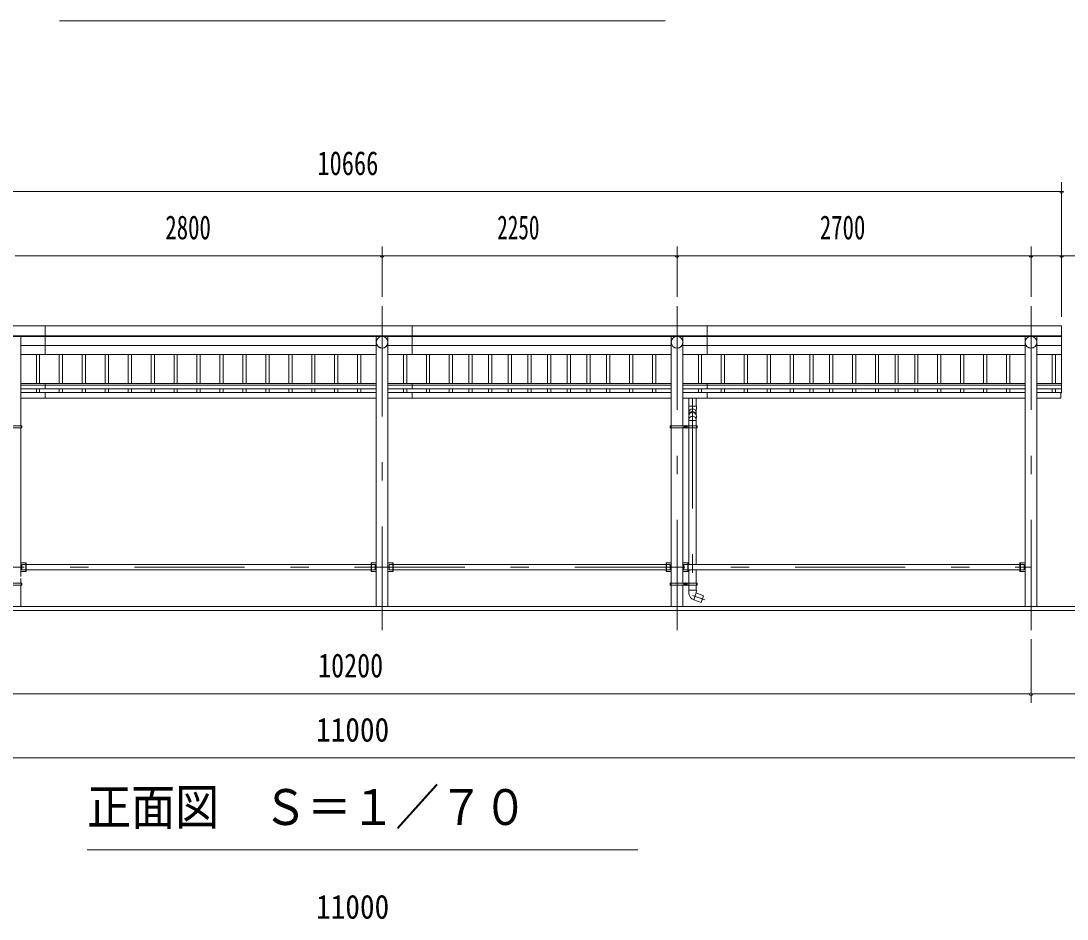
# Model space of a CAD drawing. Units: millimetres, scale not verified. Extents: x -31502 to 31507, y -14700 to 14700.
# Drawn here: x -4629 to 3352, y 774 to 7623 of the extents above; entities that cross this region are included whole.
import ezdxf
from ezdxf.enums import TextEntityAlignment as Align

# ---------------------------------------------------------------- set-up
doc = ezdxf.new("R2010")
doc.units = ezdxf.units.MM
doc.header["$LTSCALE"] = 70
doc.linetypes.add('USER3', pattern=[24, 12, -5, 2, -5])
for name, color, linetype, lineweight in [('0-2_1-07BOLD', 7, 'Continuous', 18), ('0-3_1-27CENTER', 3, 'USER3', 18), ('0-4_1-47THIN', 4, 'Continuous', 18), ('0-5_1-57DIM', 3, 'Continuous', 18)]:
    doc.layers.add(name, color=color, linetype=linetype, lineweight=lineweight)
doc.styles.add('ＭＳ ゴシック', font='')
doc.styles.get('ＭＳ ゴシック').set_extended_font_data('MS Gothic')

msp = doc.modelspace()

# ---------------------------------------------------------------- linework, layer by layer
at = {"layer": '0-2_1-07BOLD'}
for p, q in [((-4443.25, 5296.54), (-4443.25, 5078.35)), ((-1643.26, 5078.35), (-1643.26, 5296.54)), ((606.75, 5078.35), (606.75, 5296.54)), ((-7356.25, 5221.4), (3309.74, 5221.4)), ((3309.75, 5217.32), (-7356.25, 5217.32)), ((-4628.7, 5217.32), (-4628.7, 4535.54)), ((-1917.81, 3157.54), (-1917.81, 5217.32)), ((-1828.7, 5217.32), (-1828.7, 3157.54)), ((332.19, 4535.54), (332.19, 5217.32)), ((421.3, 5217.32), (421.3, 4535.54)), ((3032.2, 3157.54), (3032.2, 5217.32)), ((3121.29, 5217.32), (3121.29, 3157.54)), ((-1917.8, 5147.84), (-4628.7, 5147.84)), ((332.19, 5147.84), (-1828.71, 5147.84)), ((3032.19, 5147.84), (421.29, 5147.84)), ((3121.29, 5147.84), (3309.74, 5147.84)), ((-4628.7, 5078.35), (-1917.8, 5078.35)), ((-1828.71, 5078.35), (332.19, 5078.35)), ((421.29, 5078.35), (3032.19, 5078.35)), ((3309.74, 5078.35), (3121.29, 5078.35)), ((-1917.8, 4856.73), (-4628.7, 4856.73)), ((-4628.7, 4846.3), (-1917.8, 4846.3)), ((-1917.8, 4816.69), (-4628.7, 4816.69)), ((-4628.7, 4790.36), (-1917.8, 4790.36)), ((-4443.25, 4856.73), (-4443.25, 4816.69)), ((-4443.25, 4790.36), (-4443.25, 4745.36)), ((332.19, 4856.73), (-1828.71, 4856.73)), ((-1828.71, 4846.3), (332.19, 4846.3)), ((332.19, 4816.69), (-1828.71, 4816.69)), ((-1828.71, 4790.36), (332.19, 4790.36)), ((-1643.26, 4816.69), (-1643.26, 4856.73)), ((-1643.26, 4745.36), (-1643.26, 4790.36)), ((3032.19, 4856.73), (421.29, 4856.73)), ((421.29, 4846.3), (3032.19, 4846.3)), ((3032.19, 4816.69), (421.29, 4816.69)), ((421.29, 4790.36), (3032.19, 4790.36)), ((606.75, 4816.69), (606.75, 4856.73)), ((606.75, 4745.36), (606.75, 4790.36)), ((3309.74, 4856.73), (3121.29, 4856.73)), ((3121.29, 4846.3), (3309.74, 4846.3)), ((3309.74, 4816.69), (3121.29, 4816.69)), ((3121.29, 4790.36), (3304.74, 4790.36)), ((-1917.8, 4745.36), (-4628.7, 4745.36)), ((332.19, 4745.36), (-1828.71, 4745.36)), ((3032.19, 4745.36), (421.29, 4745.36)), ((467.26, 4745.36), (467.26, 4685.74)), ((522.26, 4685.74), (522.26, 4745.36)), ((467.26, 4576.09), (522.26, 4576.09)), ((-4628.7, 3386.14), (-4628.7, 4517.54)), ((-4627.12, 4535.54), (-4627.12, 4519.54)), ((-4621.02, 4527.54), (-4627.12, 4527.54)), ((330.61, 4527.54), (324.51, 4527.54)), ((330.61, 4519.54), (330.61, 4535.54)), ((332.19, 3386.14), (332.19, 4517.54)), ((332.21, 4519.54), (332.21, 3335.54)), ((421.3, 3386.14), (421.3, 4517.54)), ((421.31, 4519.54), (421.31, 3335.54)), ((422.91, 4535.54), (422.91, 4519.54)), ((465.66, 4535.54), (465.66, 4519.54)), ((467.26, 4519.54), (467.26, 3478.89)), ((522.26, 3478.89), (522.26, 4519.54)), ((523.86, 4519.54), (523.86, 4535.54)), ((529.96, 4527.54), (523.86, 4527.54)), ((-4591.91, 3436.19), (-4620.76, 3436.19)), ((-4620.75, 3478.89), (-4620.75, 3436.19)), ((-4591.91, 3424.54), (-4591.91, 3490.54)), ((-4591.91, 3490.54), (-4591.91, 3424.54)), ((-4588.72, 3424.54), (-4588.72, 3490.54)), ((-4588.7, 3478.89), (-1957.81, 3478.89)), ((-1957.81, 3436.19), (-4588.7, 3436.19)), ((-1954.61, 3490.54), (-1954.61, 3424.54)), ((-1954.61, 3478.89), (-1925.76, 3478.89)), ((-1791.91, 3490.54), (-1791.91, 3424.54)), ((292.19, 3478.89), (-1788.71, 3478.89)), ((-1788.71, 3436.19), (292.19, 3436.19)), ((292.21, 3424.54), (292.21, 3490.54)), ((295.4, 3490.54), (295.4, 3424.54)), ((324.25, 3478.89), (295.4, 3478.89)), ((295.4, 3436.19), (324.25, 3436.19)), ((295.41, 3424.54), (295.41, 3490.54)), ((324.25, 3436.19), (324.25, 3478.89)), ((324.25, 3478.89), (324.25, 3436.19)), ((421.29, 3490.54), (461.31, 3490.54)), ((429.25, 3436.19), (429.25, 3478.89)), ((458.09, 3424.54), (458.09, 3490.54)), ((458.1, 3490.54), (458.1, 3424.54)), ((461.29, 3490.54), (461.29, 3424.54)), ((461.29, 3478.89), (2992.19, 3478.89)), ((2992.19, 3436.19), (461.29, 3436.19)), ((461.31, 3490.54), (461.31, 3424.54)), ((467.26, 3436.19), (467.26, 3335.54)), ((522.26, 3335.54), (522.26, 3436.19)), ((2995.39, 3424.54), (2995.39, 3490.54)), ((-4628.7, 3335.54), (-4628.7, 3370.14)), ((-1788.71, 3424.54), (-1828.7, 3424.54)), ((332.19, 3335.54), (332.19, 3370.14)), ((461.31, 3424.54), (421.29, 3424.54)), ((421.3, 3335.54), (421.3, 3370.14)), ((-4628.7, 3157.54), (-4628.7, 3319.54)), ((-4627.12, 3319.54), (-4627.12, 3335.54)), ((-4627.12, 3327.54), (-4621.02, 3327.54)), ((324.51, 3327.54), (330.61, 3327.54)), ((330.61, 3319.54), (330.61, 3335.54)), ((332.19, 3319.54), (332.19, 3157.54)), ((332.21, 3157.54), (332.21, 3319.54)), ((421.3, 3319.54), (421.3, 3157.54)), ((421.31, 3157.54), (421.31, 3319.54)), ((422.91, 3335.54), (422.91, 3319.54)), ((465.66, 3335.54), (465.66, 3319.54)), ((465.75, 3282.63), (523.76, 3282.63)), ((465.75, 3282.63), (467.51, 3256.84)), ((467.26, 3319.54), (467.26, 3282.63)), ((522.26, 3282.63), (522.26, 3319.54)), ((523.86, 3319.54), (523.86, 3335.54)), ((523.86, 3327.54), (529.96, 3327.54)), ((503.44, 3208.95), (522.26, 3260.63)), ((-7673.25, 3127.54), (3626.74, 3127.54))]:
    msp.add_line(p, q, dxfattribs=at)
for points in [[(-7356.25, 4787.78), (-7356.25, 5296.54), (3309.74, 5296.54)], [(3309.74, 5296.54), (3309.74, 4787.78), (3304.74, 4787.78)], [(3304.74, 4790.36), (3304.74, 4745.36), (3121.29, 4745.36)], [(465.26, 4685.74), (467.26, 4636.07), (467.26, 4617.97)], [(522.26, 4617.98), (522.26, 4636.07), (524.26, 4685.74), (465.26, 4685.74)], [(465.26, 4609), (467.26, 4583.03), (467.26, 4535.54)], [(522.26, 4535.54), (522.26, 4583.03), (524.26, 4608.87)], [(-4628.72, 3424.54), (-4588.7, 3424.54), (-4588.7, 3490.54), (-4628.72, 3490.54)], [(-4620.76, 3436.19), (-4620.76, 3478.89), (-4591.91, 3478.89)], [(-1917.8, 3424.54), (-1957.8, 3424.54), (-1957.8, 3490.54), (-1917.8, 3490.54)], [(-1925.76, 3478.89), (-1925.76, 3436.19), (-1954.61, 3436.19)], [(-1788.71, 3424.54), (-1788.71, 3490.54), (-1828.7, 3490.54)], [(-1791.91, 3478.89), (-1820.76, 3478.89), (-1820.76, 3436.19), (-1791.91, 3436.19)], [(332.21, 3424.54), (292.19, 3424.54), (292.19, 3490.54), (332.21, 3490.54)], [(458.1, 3436.19), (429.25, 3436.19), (429.25, 3478.89), (458.1, 3478.89)], [(3032.2, 3490.54), (2992.2, 3490.54), (2992.2, 3424.54), (3032.2, 3424.54)], [(2995.39, 3478.89), (3024.24, 3478.89), (3024.24, 3436.19), (2995.39, 3436.19)], [(523.75, 3282.63), (522.26, 3260.63), (578.64, 3240.11), (559.83, 3188.43), (503.73, 3208.85)], [(3476.74, 3157.54), (-7523.25, 3157.54), (-7523.25, 3127.54)]]:
    msp.add_lwpolyline(points, dxfattribs=at)
for points in [[(-4621.02, 4519.54), (-4621.02, 4535.54), (-4826.47, 4535.54), (-4826.47, 4519.54)], [(529.96, 4535.54), (529.96, 4519.54), (324.51, 4519.54), (324.51, 4535.54)], [(439.28, 4524.65), (439.28, 4530.42), (444.28, 4533.31), (449.28, 4530.42), (449.28, 4524.65), (444.28, 4521.77)], [(-4826.47, 3335.54), (-4621.02, 3335.54), (-4621.02, 3319.54), (-4826.47, 3319.54)], [(324.51, 3335.54), (324.51, 3319.54), (529.96, 3319.54), (529.96, 3335.54)], [(439.28, 3324.65), (439.28, 3330.43), (444.28, 3333.31), (449.28, 3330.43), (449.28, 3324.65), (444.28, 3321.77)]]:
    msp.add_lwpolyline(points, close=True, dxfattribs=at)
for centre, radius in [((-1873.26, 5172.78), 44.55), ((376.74, 5172.78), 44.55), ((3076.74, 5172.78), 44.55), ((444.28, 4527.54), 6.25), ((444.28, 4527.54), 4.9), ((444.28, 3327.54), 6.25), ((444.28, 3327.54), 4.9)]:
    msp.add_circle(centre, radius, dxfattribs=at)
for centre, radius, start, end in [((-1873.26, 5172.09), 44.55, 180, 0), ((376.74, 5172.09), 44.55, 180, 0), ((3076.74, 5172.09), 44.55, 180, 0), ((494.76, 4607.16), 29.55, 3.56303, 176.43697), ((494.76, 4636.37), 27.55, 3.55867, 176.44133), ((494.76, 4615.67), 27.55, 3.55867, 176.44133), ((494.76, 4582.05), 27.55, 3.55867, 176.44133), ((522.39, 3260.59), 55, 183.90576, 250.16731)]:
    msp.add_arc(centre, radius, start, end, dxfattribs=at)
at = {"layer": '0-3_1-27CENTER'}
for p, q in [((-1873.26, 5447.54), (-1873.26, 2977.54)), ((376.74, 2977.54), (376.74, 5447.54)), ((3076.75, 2977.54), (3076.75, 5447.54)), ((494.76, 4745.36), (494.76, 3241.38)), ((456.78, 4527.54), (431.78, 4527.54)), ((444.28, 4540.04), (444.28, 4515.04)), ((-7123.25, 3457.54), (3076.75, 3457.54)), ((431.78, 3327.54), (456.78, 3327.54)), ((444.28, 3315.04), (444.28, 3340.04)), ((494.74, 3241.38), (588.02, 3207.43))]:
    msp.add_line(p, q, dxfattribs=at)
at = {"layer": '0-4_1-47THIN'}
for p, q in [((-4510.75, 4856.73), (-4510.75, 5078.35)), ((-4485.75, 5078.35), (-4485.75, 4856.73)), ((-4335.75, 5078.35), (-4335.75, 4856.73)), ((-4310.75, 4856.73), (-4310.75, 5078.35)), ((-4160.75, 4856.73), (-4160.75, 5078.35)), ((-4135.75, 5078.35), (-4135.75, 4856.73)), ((-3985.75, 5078.35), (-3985.75, 4856.73)), ((-3960.75, 4856.73), (-3960.75, 5078.35)), ((-3810.75, 4856.73), (-3810.75, 5078.35)), ((-3785.75, 5078.35), (-3785.75, 4856.73)), ((-3635.75, 5078.35), (-3635.75, 4856.73)), ((-3610.75, 4856.73), (-3610.75, 5078.35)), ((-3460.75, 4856.73), (-3460.75, 5078.35)), ((-3435.75, 5078.35), (-3435.75, 4856.73)), ((-3285.75, 5078.35), (-3285.75, 4856.73)), ((-3260.75, 4856.73), (-3260.75, 5078.35)), ((-3110.75, 4856.73), (-3110.75, 5078.35)), ((-3085.75, 5078.35), (-3085.75, 4856.73)), ((-2935.75, 5078.35), (-2935.75, 4856.73)), ((-2910.75, 4856.73), (-2910.75, 5078.35)), ((-2760.75, 4856.73), (-2760.75, 5078.35)), ((-2735.75, 5078.35), (-2735.75, 4856.73)), ((-2585.75, 5078.35), (-2585.75, 4856.73)), ((-2560.75, 4856.73), (-2560.75, 5078.35)), ((-2410.75, 4856.73), (-2410.75, 5078.35)), ((-2385.75, 5078.35), (-2385.75, 4856.73)), ((-2235.76, 5078.35), (-2235.76, 4856.73)), ((-2210.75, 4856.73), (-2210.75, 5078.35)), ((-2060.75, 4856.73), (-2060.75, 5078.35)), ((-2035.75, 5078.35), (-2035.75, 4856.73)), ((-1710.75, 5078.35), (-1710.75, 4856.73)), ((-1685.75, 4856.73), (-1685.75, 5078.35)), ((-1535.75, 4856.73), (-1535.75, 5078.35)), ((-1510.75, 5078.35), (-1510.75, 4856.73)), ((-1360.75, 5078.35), (-1360.75, 4856.73)), ((-1335.75, 4856.73), (-1335.75, 5078.35)), ((-1210.75, 4856.73), (-1210.75, 5078.35)), ((-1185.75, 5078.35), (-1185.75, 4856.73)), ((-1060.75, 5078.35), (-1060.75, 4856.73)), ((-1035.75, 4856.73), (-1035.75, 5078.35)), ((-910.75, 4856.73), (-910.75, 5078.35)), ((-885.75, 5078.35), (-885.75, 4856.73)), ((-760.75, 5078.35), (-760.75, 4856.73)), ((-735.75, 4856.73), (-735.75, 5078.35)), ((-610.75, 4856.73), (-610.75, 5078.35)), ((-585.75, 5078.35), (-585.75, 4856.73)), ((-460.75, 5078.35), (-460.75, 4856.73)), ((-435.76, 4856.73), (-435.76, 5078.35)), ((-310.75, 4856.73), (-310.75, 5078.35)), ((-285.75, 5078.35), (-285.75, 4856.73)), ((-160.76, 5078.35), (-160.76, 4856.73)), ((-135.75, 4856.73), (-135.75, 5078.35)), ((14.24, 4856.73), (14.24, 5078.35)), ((39.25, 5078.35), (39.25, 4856.73)), ((189.24, 5078.35), (189.24, 4856.73)), ((214.25, 4856.73), (214.25, 5078.35)), ((539.25, 4856.73), (539.25, 5078.35)), ((564.25, 5078.35), (564.25, 4856.73)), ((714.24, 5078.35), (714.24, 4856.73)), ((739.24, 4856.73), (739.24, 5078.35)), ((889.24, 4856.73), (889.24, 5078.35)), ((914.25, 5078.35), (914.25, 4856.73)), ((1064.24, 5078.35), (1064.24, 4856.73)), ((1089.25, 4856.73), (1089.25, 5078.35)), ((1239.24, 4856.73), (1239.24, 5078.35)), ((1264.24, 5078.35), (1264.24, 4856.73)), ((1389.24, 5078.35), (1389.24, 4856.73)), ((1414.24, 4856.73), (1414.24, 5078.35)), ((1539.24, 4856.73), (1539.24, 5078.35)), ((1564.24, 5078.35), (1564.24, 4856.73)), ((1714.25, 5078.35), (1714.25, 4856.73)), ((1739.25, 4856.73), (1739.25, 5078.35)), ((1889.24, 4856.73), (1889.24, 5078.35)), ((1914.24, 5078.35), (1914.24, 4856.73)), ((2039.25, 5078.35), (2039.25, 4856.73)), ((2064.25, 4856.73), (2064.25, 5078.35)), ((2189.24, 4856.73), (2189.24, 5078.35)), ((2214.24, 5078.35), (2214.24, 4856.73)), ((2364.25, 5078.35), (2364.25, 4856.73)), ((2389.25, 4856.73), (2389.25, 5078.35)), ((2539.24, 4856.73), (2539.24, 5078.35)), ((2564.24, 5078.35), (2564.24, 4856.73)), ((2714.24, 5078.35), (2714.24, 4856.73)), ((2739.25, 4856.73), (2739.25, 5078.35)), ((2889.24, 4856.73), (2889.24, 5078.35)), ((2914.25, 5078.35), (2914.25, 4856.73)), ((3239.25, 5078.35), (3239.25, 4856.73)), ((3264.24, 4856.73), (3264.24, 5078.35)), ((-4510.75, 4790.36), (-4510.75, 4816.69)), ((-4485.75, 4816.69), (-4485.75, 4790.36)), ((-4335.75, 4816.69), (-4335.75, 4790.36)), ((-4310.75, 4790.36), (-4310.75, 4816.69)), ((-4160.75, 4790.36), (-4160.75, 4816.69)), ((-4135.75, 4816.69), (-4135.75, 4790.36)), ((-3985.75, 4816.69), (-3985.75, 4790.36)), ((-3960.75, 4790.36), (-3960.75, 4816.69)), ((-3810.75, 4790.36), (-3810.75, 4816.69)), ((-3785.75, 4816.69), (-3785.75, 4790.36)), ((-3635.75, 4816.69), (-3635.75, 4790.36)), ((-3610.75, 4790.36), (-3610.75, 4816.69)), ((-3460.75, 4790.36), (-3460.75, 4816.69)), ((-3435.75, 4816.69), (-3435.75, 4790.36)), ((-3285.75, 4816.69), (-3285.75, 4790.36)), ((-3260.75, 4790.36), (-3260.75, 4816.69)), ((-3110.75, 4790.36), (-3110.75, 4816.69)), ((-3085.75, 4816.69), (-3085.75, 4790.36)), ((-2935.75, 4816.69), (-2935.75, 4790.36)), ((-2910.75, 4790.36), (-2910.75, 4816.69)), ((-2760.75, 4790.36), (-2760.75, 4816.69)), ((-2735.75, 4816.69), (-2735.75, 4790.36)), ((-2585.75, 4816.69), (-2585.75, 4790.36)), ((-2560.75, 4790.36), (-2560.75, 4816.69)), ((-2410.75, 4790.36), (-2410.75, 4816.69)), ((-2385.75, 4816.69), (-2385.75, 4790.36)), ((-2235.76, 4816.69), (-2235.76, 4790.36)), ((-2210.75, 4790.36), (-2210.75, 4816.69)), ((-2060.75, 4790.36), (-2060.75, 4816.69)), ((-2035.75, 4816.69), (-2035.75, 4790.36)), ((-1710.75, 4816.69), (-1710.75, 4790.36)), ((-1685.75, 4790.36), (-1685.75, 4816.69)), ((-1535.75, 4790.36), (-1535.75, 4816.69)), ((-1510.75, 4816.69), (-1510.75, 4790.36)), ((-1360.75, 4816.69), (-1360.75, 4790.36)), ((-1335.75, 4790.36), (-1335.75, 4816.69)), ((-1210.75, 4790.36), (-1210.75, 4816.69)), ((-1185.75, 4816.69), (-1185.75, 4790.36)), ((-1060.75, 4816.69), (-1060.75, 4790.36)), ((-1035.75, 4790.36), (-1035.75, 4816.69)), ((-910.75, 4790.36), (-910.75, 4816.69)), ((-885.75, 4816.69), (-885.75, 4790.36)), ((-760.75, 4816.69), (-760.75, 4790.36)), ((-735.75, 4790.36), (-735.75, 4816.69)), ((-610.75, 4790.36), (-610.75, 4816.69)), ((-585.75, 4816.69), (-585.75, 4790.36)), ((-460.75, 4816.69), (-460.75, 4790.36)), ((-435.76, 4790.36), (-435.76, 4816.69)), ((-310.75, 4790.36), (-310.75, 4816.69)), ((-285.75, 4816.69), (-285.75, 4790.36)), ((-160.76, 4816.69), (-160.76, 4790.36)), ((-135.75, 4790.36), (-135.75, 4816.69)), ((14.24, 4790.36), (14.24, 4816.69)), ((39.25, 4816.69), (39.25, 4790.36)), ((189.24, 4816.69), (189.24, 4790.36)), ((214.25, 4790.36), (214.25, 4816.69)), ((539.25, 4790.36), (539.25, 4816.69)), ((564.25, 4816.69), (564.25, 4790.36)), ((714.24, 4816.69), (714.24, 4790.36)), ((739.24, 4790.36), (739.24, 4816.69)), ((889.24, 4790.36), (889.24, 4816.69)), ((914.25, 4816.69), (914.25, 4790.36)), ((1064.24, 4816.69), (1064.24, 4790.36)), ((1089.25, 4790.36), (1089.25, 4816.69)), ((1239.24, 4790.36), (1239.24, 4816.69)), ((1264.24, 4816.69), (1264.24, 4790.36)), ((1389.24, 4816.69), (1389.24, 4790.36)), ((1414.24, 4790.36), (1414.24, 4816.69)), ((1539.24, 4790.36), (1539.24, 4816.69)), ((1564.24, 4816.69), (1564.24, 4790.36)), ((1714.25, 4816.69), (1714.25, 4790.36)), ((1739.25, 4790.36), (1739.25, 4816.69)), ((1889.24, 4790.36), (1889.24, 4816.69)), ((1914.24, 4816.69), (1914.24, 4790.36)), ((2039.25, 4816.69), (2039.25, 4790.36)), ((2064.25, 4790.36), (2064.25, 4816.69)), ((2189.24, 4790.36), (2189.24, 4816.69)), ((2214.24, 4816.69), (2214.24, 4790.36)), ((2364.25, 4816.69), (2364.25, 4790.36)), ((2389.25, 4790.36), (2389.25, 4816.69)), ((2539.24, 4790.36), (2539.24, 4816.69)), ((2564.24, 4816.69), (2564.24, 4790.36)), ((2714.24, 4816.69), (2714.24, 4790.36)), ((2739.25, 4790.36), (2739.25, 4816.69)), ((2889.24, 4790.36), (2889.24, 4816.69)), ((2914.25, 4816.69), (2914.25, 4790.36)), ((3239.25, 4816.69), (3239.25, 4790.36)), ((3264.24, 4790.36), (3264.24, 4816.69))]:
    msp.add_line(p, q, dxfattribs=at)
at = {"layer": '0-5_1-57DIM'}
for p, q in [((-4333.25, 7622.54), (286.75, 7622.54)), ((3309.74, 5366.54), (3309.74, 6392.54)), ((-7356.25, 6322.54), (3309.74, 6322.54)), ((3323.74, 6322.54), (3295.74, 6322.54)), ((-4673.25, 5832.54), (-1873.26, 5832.54)), ((-1859.26, 5832.54), (-1887.26, 5832.54)), ((-1873.26, 5902.54), (-1873.26, 5517.54)), ((-1873.26, 5832.54), (376.74, 5832.54)), ((390.74, 5832.54), (362.74, 5832.54)), ((376.74, 5517.54), (376.74, 5902.54)), ((376.74, 5832.54), (3076.75, 5832.54)), ((3090.74, 5832.54), (3062.74, 5832.54)), ((3076.75, 5517.54), (3076.75, 5902.54)), ((3076.75, 5832.54), (3309.74, 5832.54)), ((3323.74, 5832.54), (3295.74, 5832.54)), ((3309.74, 5832.54), (3859.24, 5832.54)), ((3076.75, 2422.54), (3076.75, 2907.54)), ((-7123.25, 2492.54), (3076.75, 2492.54)), ((3090.74, 2492.54), (3062.74, 2492.54)), ((3076.75, 2492.54), (3476.74, 2492.54)), ((-7523.25, 2002.54), (3476.74, 2002.54)), ((76.75, 1302.54), (-4123.25, 1302.54))]:
    msp.add_line(p, q, dxfattribs=at)
for centre in [(3309.74, 6322.54), (-1873.26, 5832.54), (376.74, 5832.54), (3076.74, 5832.54), (3309.74, 5832.54), (3076.74, 2492.54)]:
    msp.add_arc(centre, 14, 180, 0, dxfattribs=at)

# ---------------------------------------------------------------- texts
at = {"layer": '0-5_1-57DIM', "color": 7, "style": 'ＭＳ ゴシック'}
for s, height, width, p in [('10666', 182.3, 0.75, (-2367.13, 6392.54)), ('2800', 182.3, 0.7, (-3527.03, 5902.54)), ('2250', 182.3, 0.65, (-995.61, 5902.54)), ('2700', 182.3, 0.7, (1465.5, 5902.54)), ('10200', 182.3, 0.8, (-2361.68, 2562.54)), ('11000', 182.3, 0.9, (-2377.52, 2072.54)), ('正面図\u3000Ｓ＝１／７０', 273.5, 0.9, (-4123.25, 1409.85)), ('11000', 182.3, 0.9, (-2377.51, 722.54))]:
    msp.add_text(s, height=height, dxfattribs=dict(at, width=width)).set_placement(p, align=Align.BOTTOM_LEFT)

doc.saveas('drawing.dxf')
